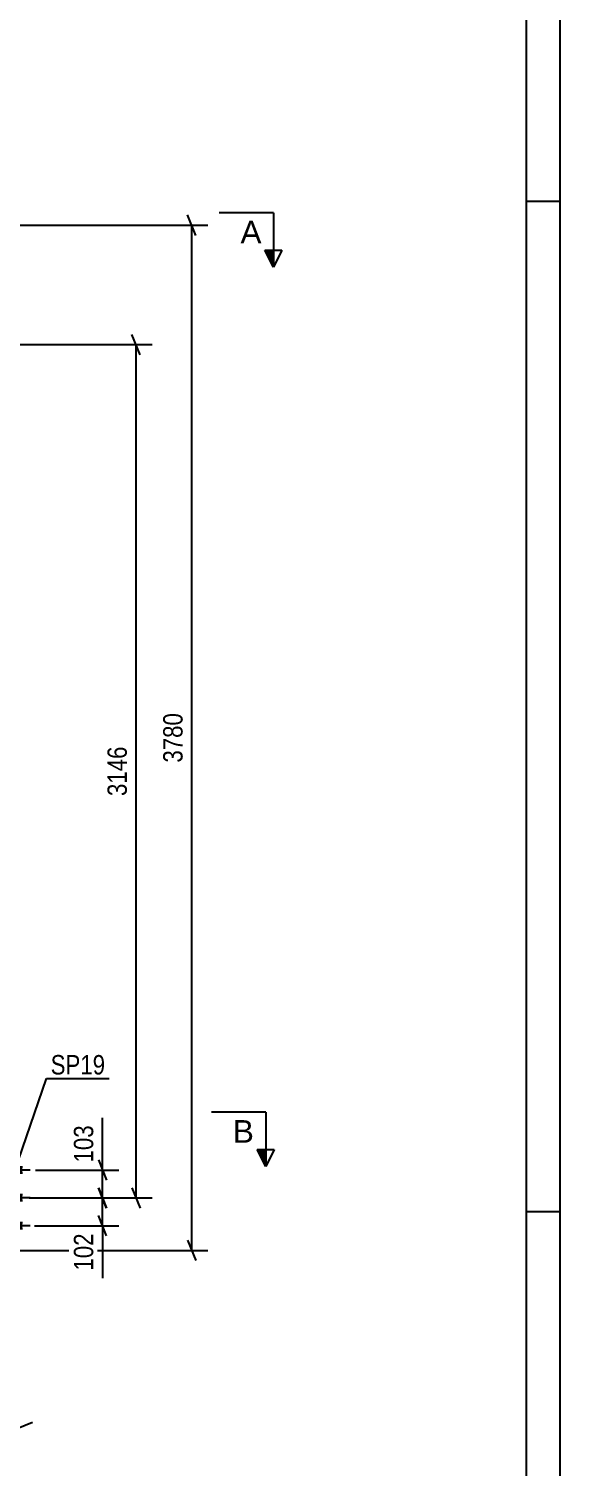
# Model space of a CAD drawing. Header units: millimetres. Extents: x -91 to 750, y -426 to 168.
# Drawn here: x 671.1 to 749.5, y -165.6 to 46.6 of the extents above; entities that cross this region are included whole.
import ezdxf

# ---------------------------------------------------------------- set-up
doc = ezdxf.new("R2010")
doc.units = ezdxf.units.MM
doc.styles.add('Arial', font='ARIAL.TTF', dxfattribs={"height": 0.2})
doc.styles.add('Arial Narrow', font='ARIALN.TTF', dxfattribs={"height": 0.2})

# ---------------------------------------------------------------- blocks, each defined once
blk = doc.blocks.new('Unknown-814409585-1133')
at = {"color": 5, "linetype": 'Continuous'}
for p, q in [((749.5, -425.93), (749.5, 168.07)), ((744.5, -420.93), (744.5, 163.07)), ((749.5, 21.07), (744.5, 21.07)), ((749.5, -127.93), (744.5, -127.93))]:
    blk.add_line(p, q, dxfattribs=at)
blk = doc.blocks.new('Bolt-814409585-3873 - 3638')
at = {"linetype": 'Continuous'}
for points in [[(669.51, -121.32), (669.51, -122.2), (670.15, -122.2), (670.15, -121.32)], [(669.51, -121.32), (669.51, -122.2), (670.15, -122.2), (670.15, -121.32)], [(669.51, -121.32), (669.51, -122.2), (670.15, -122.2), (670.15, -121.32)], [(669.51, -125.42), (669.51, -126.3), (670.15, -126.3), (670.15, -125.42)], [(669.51, -125.42), (669.51, -126.3), (670.15, -126.3), (670.15, -125.42)], [(669.51, -129.52), (669.51, -130.4), (670.15, -130.4), (670.15, -129.52)], [(669.51, -129.52), (669.51, -130.4), (670.15, -130.4), (670.15, -129.52)], [(669.51, -129.52), (669.51, -130.4), (670.15, -130.4), (670.15, -129.52)]]:
    blk.add_hatch(color=1, dxfattribs=at).paths.add_polyline_path(points)
at = {"color": 1, "linetype": 'Continuous'}
for p, q in [((671.31, -121.76), (667.99, -121.76)), ((671.31, -121.76), (667.99, -121.76)), ((671.31, -121.76), (667.99, -121.76)), ((670.15, -121.32), (669.51, -121.32)), ((670.15, -121.32), (669.51, -121.32)), ((670.15, -121.32), (669.51, -121.32)), ((670.15, -122.2), (669.51, -122.2)), ((670.15, -122.2), (669.51, -122.2)), ((670.15, -122.2), (669.51, -122.2)), ((671.31, -125.86), (667.99, -125.86)), ((671.31, -125.86), (667.99, -125.86)), ((670.15, -125.42), (669.51, -125.42)), ((670.15, -125.42), (669.51, -125.42)), ((670.15, -126.3), (669.51, -126.3)), ((670.15, -126.3), (669.51, -126.3)), ((671.31, -129.96), (667.99, -129.96)), ((671.31, -129.96), (667.99, -129.96)), ((671.31, -129.96), (667.99, -129.96)), ((670.15, -129.52), (669.51, -129.52)), ((670.15, -129.52), (669.51, -129.52)), ((670.15, -129.52), (669.51, -129.52)), ((670.15, -130.4), (669.51, -130.4)), ((670.15, -130.4), (669.51, -130.4)), ((670.15, -130.4), (669.51, -130.4))]:
    blk.add_line(p, q, dxfattribs=at)
blk = doc.blocks.new('StraightDimension-814409585-4943 - 3638')
at = {"color": 7, "linetype": 'Continuous'}
blk.add_line((668.65, -160.15), (671.65, -158.95), dxfattribs=at)
blk = doc.blocks.new('StraightDimension-814409585-4555 - 3638')
at = {"color": 7, "linetype": 'Continuous'}
for p, q in [((695.73, 16.1), (694.53, 19.1)), ((645.06, 17.6), (697.53, 17.6)), ((695.13, -133.6), (695.13, 17.6)), ((560.18, -133.6), (697.53, -133.6)), ((694.53, -132.1), (695.73, -135.1))]:
    blk.add_line(p, q, dxfattribs=at)
at = {"color": 0}
blk.add_wipeout([(694.38, -53.75), (690.18, -53.75), (690.18, -62.26), (694.38, -62.26)], dxfattribs=at)
at = {"color": 3, "style": 'Arial Narrow'}
blk.add_text('3780', height=2.863, rotation=90.0002, dxfattribs=at).set_placement((693.78, -61.66))
blk = doc.blocks.new('StraightDimension-814409585-5283 - 3638')
at = {"color": 7, "linetype": 'Continuous'}
for p, q in [((649.53, 0), (689.31, 0)), ((687.51, -1.5), (686.31, 1.5)), ((686.91, -125.86), (686.91, 0)), ((686.31, -124.36), (687.51, -127.36)), ((671.15, -125.86), (689.31, -125.86))]:
    blk.add_line(p, q, dxfattribs=at)
at = {"color": 0}
blk.add_wipeout([(686.16, -58.67), (681.96, -58.67), (681.96, -67.19), (686.16, -67.19)], dxfattribs=at)
at = {"color": 3, "style": 'Arial Narrow'}
blk.add_text('3146', height=2.863, rotation=90.0002, dxfattribs=at).set_placement((685.56, -66.59))
blk = doc.blocks.new('StraightDimension-814409585-17339 - 3638')
at = {"color": 7, "linetype": 'Continuous'}
for p, q in [((681.35, -120.26), (682.55, -123.26)), ((672.07, -121.76), (684.35, -121.76)), ((681.95, -125.86), (681.95, -121.76)), ((682.55, -127.36), (681.35, -124.36)), ((671.15, -125.86), (684.35, -125.86))]:
    blk.add_line(p, q, dxfattribs=at)
at = {"color": 0}
blk.add_wipeout([(681.2, -114.55), (677, -114.55), (677, -121.23), (681.2, -121.23)], dxfattribs=at)
at = {"color": 7, "linetype": 'Continuous'}
blk.add_line((681.95, -121.76), (681.95, -114.03), dxfattribs=at)
blk.add_line((681.95, -121.76), (681.95, -114.03), dxfattribs=at)
at = {"color": 3, "style": 'Arial Narrow'}
blk.add_text('103', height=2.863, rotation=90.0002, dxfattribs=at).set_placement((680.6, -120.63))
blk = doc.blocks.new('StraightDimension-814409585-17340 - 3638')
at = {"color": 7, "linetype": 'Continuous'}
for p, q in [((681.35, -124.36), (682.55, -127.36)), ((671.15, -125.86), (684.35, -125.86)), ((681.95, -129.96), (681.95, -125.86)), ((682.55, -131.46), (681.35, -128.46)), ((671.94, -129.96), (684.35, -129.96))]:
    blk.add_line(p, q, dxfattribs=at)
at = {"color": 0}
blk.add_wipeout([(681.2, -130.48), (677, -130.48), (677, -137.17), (681.2, -137.17)], dxfattribs=at)
at = {"color": 7, "linetype": 'Continuous'}
blk.add_line((681.95, -129.96), (681.95, -137.69), dxfattribs=at)
blk.add_line((681.95, -129.96), (681.95, -137.69), dxfattribs=at)
at = {"color": 3, "style": 'Arial Narrow'}
blk.add_text('102', height=2.863, rotation=90.0002, dxfattribs=at).set_placement((680.6, -136.57))
blk = doc.blocks.new('Mark-814409585-3944 - 3638')
at = {"color": 0}
blk.add_wipeout([(682.36, -107.65), (682.36, -104.65), (674.32, -104.65), (674.32, -107.65)], dxfattribs=at)
blk.add_wipeout([(682.36, -107.65), (682.36, -104.65), (674.32, -104.65), (674.32, -107.65)], dxfattribs=at)
at = {"color": 30, "linetype": 'Continuous'}
for p, q in [((669.58, -120.29), (673.72, -108.25)), ((673.72, -108.25), (682.96, -108.25))]:
    blk.add_line(p, q, dxfattribs=at)
at = {"color": 3, "style": 'Arial Narrow'}
blk.add_text('SP19', height=2.863, dxfattribs=at).set_placement((674.32, -107.65))
blk = doc.blocks.new('SectionMark-814409585-5426 - 3638')
at = {"color": 6, "linetype": 'Continuous'}
for p in [(707.18, 19.4), (708.43, 13.9)]:
    blk.add_line(p, (707.18, 11.4), dxfattribs=at)
at = {"color": 0, "linetype": 'Continuous'}
blk.add_wipeout([(705.43, 14.9), (705.43, 18.4), (702.32, 18.4), (702.32, 14.9)], dxfattribs=at)
at = {"linetype": 'Continuous'}
blk.add_hatch(color=6, dxfattribs=at).paths.add_polyline_path([(705.93, 13.9), (707.18, 13.9), (707.18, 11.4)])
at = {"color": 6, "linetype": 'Continuous'}
for p, q in [((707.18, 19.4), (699.18, 19.4)), ((705.93, 13.9), (708.43, 13.9)), ((707.18, 11.4), (705.93, 13.9))]:
    blk.add_line(p, q, dxfattribs=at)
at = {"color": 3, "linetype": 'Continuous', "style": 'Arial'}
blk.add_text('A', height=3.34, dxfattribs=at).set_placement((702.32, 14.9))
blk = doc.blocks.new('SectionMark-814409585-5428 - 3638')
at = {"color": 6, "linetype": 'Continuous'}
for p in [(706.05, -113.22), (707.3, -118.72)]:
    blk.add_line(p, (706.05, -121.22), dxfattribs=at)
at = {"color": 0, "linetype": 'Continuous'}
blk.add_wipeout([(704.3, -117.72), (704.3, -114.22), (701.19, -114.22), (701.19, -117.72)], dxfattribs=at)
at = {"linetype": 'Continuous'}
blk.add_hatch(color=6, dxfattribs=at).paths.add_polyline_path([(704.8, -118.72), (706.05, -118.72), (706.05, -121.22)])
at = {"color": 6, "linetype": 'Continuous'}
for p, q in [((706.05, -113.22), (698.05, -113.22)), ((704.8, -118.72), (707.3, -118.72)), ((706.05, -121.22), (704.8, -118.72))]:
    blk.add_line(p, q, dxfattribs=at)
at = {"color": 3, "linetype": 'Continuous', "style": 'Arial'}
blk.add_text('B', height=3.34, dxfattribs=at).set_placement((701.19, -117.72))

msp = doc.modelspace()

# ---------------------------------------------------------------- block references
for name in ['Unknown-814409585-1133', 'Bolt-814409585-3873 - 3638']:
    msp.add_blockref(name, (0, 0))

# ---------------------------------------------------------------- next in the draw order: block references
msp.add_blockref('StraightDimension-814409585-4943 - 3638', (0, 0))

# ---------------------------------------------------------------- next in the draw order: block references
msp.add_blockref('StraightDimension-814409585-4555 - 3638', (0, 0))

# ---------------------------------------------------------------- next in the draw order: block references
for name in ['SectionMark-814409585-5426 - 3638', 'StraightDimension-814409585-5283 - 3638']:
    msp.add_blockref(name, (0, 0))

# ---------------------------------------------------------------- next in the draw order: block references
msp.add_blockref('StraightDimension-814409585-17339 - 3638', (0, 0))

# ---------------------------------------------------------------- next in the draw order: block references
for name in ['Mark-814409585-3944 - 3638', 'StraightDimension-814409585-17340 - 3638']:
    msp.add_blockref(name, (0, 0))

# ---------------------------------------------------------------- next in the draw order: block references
msp.add_blockref('SectionMark-814409585-5428 - 3638', (0, 0))

doc.saveas('drawing.dxf')
